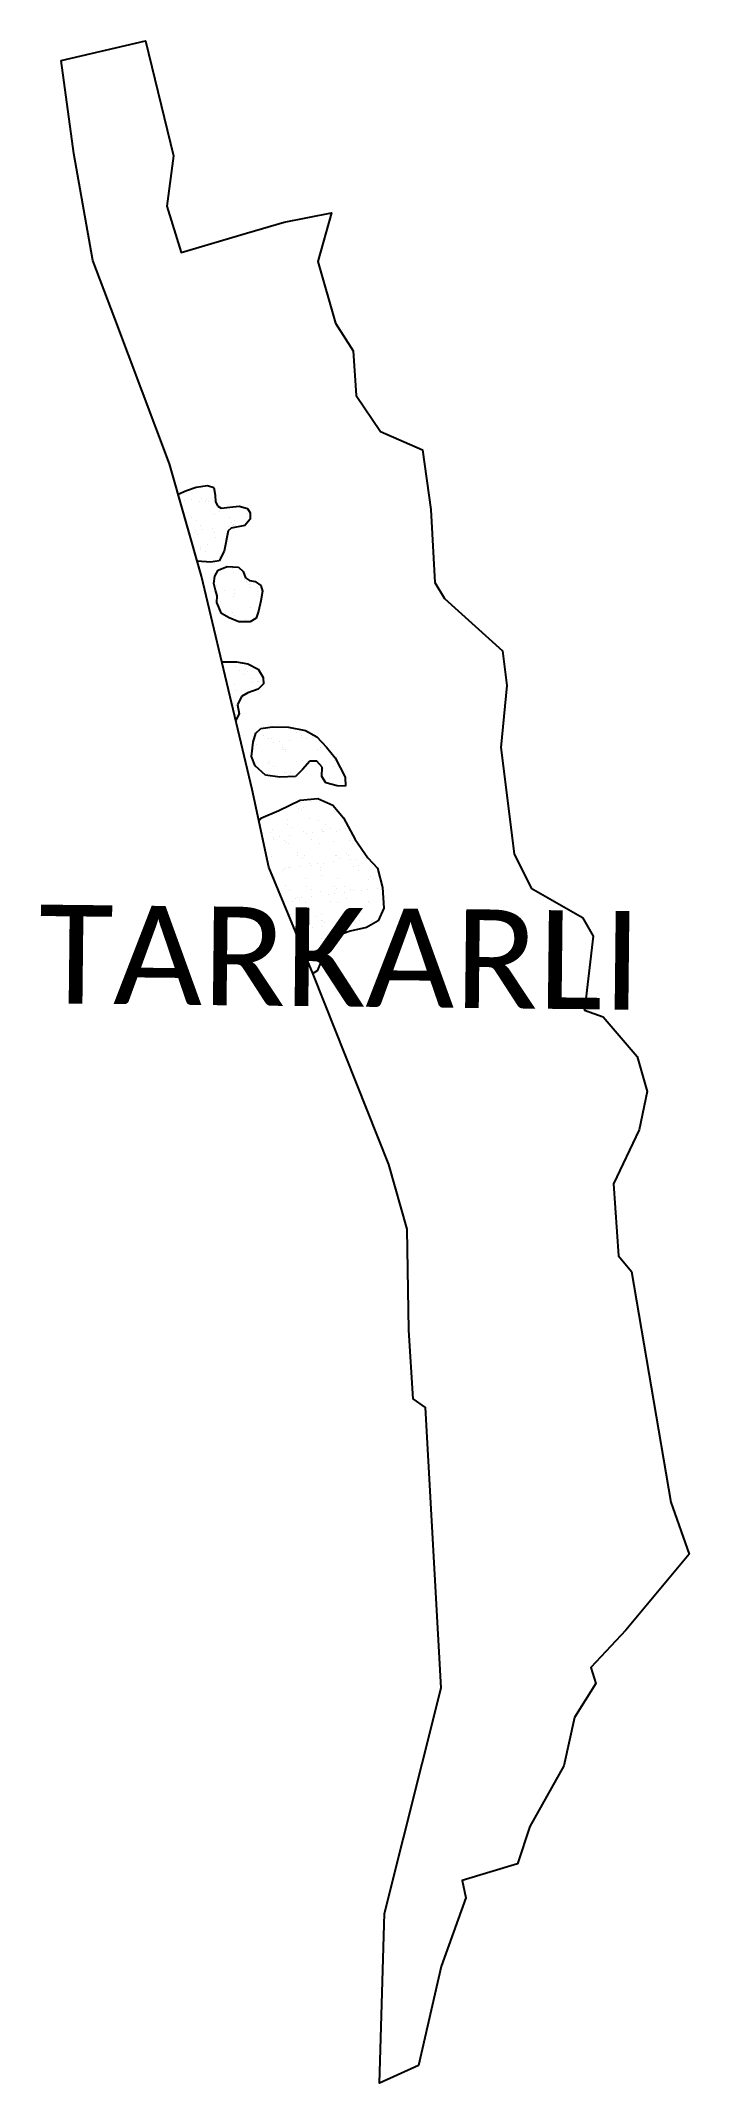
# Model space of a CAD drawing. Header units: metres. Extents: x 337917 to 338976, y 1769624 to 1772960.
import ezdxf

# ---------------------------------------------------------------- set-up
doc = ezdxf.new("R2010")
doc.units = ezdxf.units.M
doc.layers.add('SAND DUNES', color=42, linetype='Continuous')
doc.layers.add('VILLAGE NAME', color=250, linetype='Continuous')

msp = doc.modelspace()

# ---------------------------------------------------------------- linework, layer by layer
at = {"color": 3}
msp.add_lwpolyline([(337949.9, 1772927.9), (338087.4, 1772959.8), (338133.1, 1772771.8), (338122.5, 1772689.8), (338145.9, 1772614), (338252.5, 1772645.6), (338314.1, 1772663.9), (338391.5, 1772678.9), (338369, 1772599.5), (338397.9, 1772498.8), (338426.8, 1772453.7), (338432, 1772380.7), (338471.5, 1772321.7), (338539.9, 1772291.6), (338553.9, 1772194.5), (338560.4, 1772075.3), (338576, 1772048.8), (338670.8, 1771963.7), (338678.1, 1771907), (338668.3, 1771805.6), (338690.1, 1771632.1), (338717.5, 1771575.9), (338801.4, 1771527.8), (338818.8, 1771497.7), (338804.9, 1771376.5), (338835.2, 1771366), (338890.7, 1771300.8), (338907.2, 1771243.8), (338894.2, 1771181.4), (338852.4, 1771092.8), (338860.3, 1770975.5), (338881.8, 1770950), (338946.1, 1770573), (338975.9, 1770488), (338872.3, 1770363.8), (338815, 1770303.1), (338823.2, 1770277.1), (338788.5, 1770221.3), (338771.3, 1770142.5), (338715.6, 1770043.2), (338695.3, 1769982.5), (338605.2, 1769955.4), (338610.7, 1769927.1), (338570.9, 1769814.8), (338533.5, 1769652.8), (338469.8, 1769624.2), (338478.3, 1769901.1), (338570.6, 1770270), (338545.2, 1770727.5), (338525.1, 1770742.1), (338517.8, 1770854.1), (338515.1, 1771019), (338485.4, 1771124.4), (338361.7, 1771435.4), (338288.9, 1771610.4), (338262.1, 1771737), (338178.9, 1772085.6), (338127, 1772268.9), (338037.3, 1772506.4), (338001.6, 1772600.9), (337970.6, 1772775.6), (337949.9, 1772927.9)], dxfattribs=at)
at = {"layer": 'SAND DUNES'}
for p, q in [((338141.1, 1772219.4), (338154.3, 1772225.2)), ((338154.3, 1772225.2), (338170.1, 1772231)), ((338170.1, 1772231), (338189, 1772233.4)), ((338189, 1772233.4), (338199, 1772230.3)), ((338199, 1772230.3), (338201.6, 1772217.5)), ((338201.6, 1772217.5), (338202, 1772206.6)), ((338202, 1772206.6), (338205.5, 1772199.8)), ((338205.5, 1772199.8), (338211.4, 1772196.5)), ((338211.4, 1772196.5), (338225.2, 1772198.2)), ((338225.2, 1772198.2), (338240.4, 1772200)), ((338240.4, 1772200), (338254.1, 1772195.9)), ((338254.1, 1772195.9), (338258.8, 1772188.7)), ((338258.8, 1772188.7), (338258.7, 1772178.5)), ((338222.4, 1772159.3), (338216.1, 1772126.3)), ((338227.4, 1772164), (338222.4, 1772159.3)), ((338249.9, 1772168.3), (338227.4, 1772164)), ((338258.7, 1772178.5), (338249.9, 1772168.3)), ((338216.1, 1772126.3), (338208.2, 1772110.7)), ((338193.8, 1772108.6), (338172, 1772110.1)), ((338208.2, 1772110.7), (338193.8, 1772108.6)), ((338199, 1772073.7), (338200.6, 1772085.7)), ((338200.6, 1772085.7), (338206.2, 1772095.4)), ((338206.2, 1772095.4), (338220.8, 1772101.5)), ((338220.8, 1772101.5), (338239.3, 1772099.9)), ((338239.3, 1772099.9), (338247, 1772093.3)), ((338247, 1772093.3), (338251, 1772083)), ((338201.7, 1772062.6), (338199, 1772073.7)), ((338204.9, 1772053.3), (338201.7, 1772062.6)), ((338204.3, 1772042.3), (338204.9, 1772053.3)), ((338251, 1772083), (338257.4, 1772078.4)), ((338257.4, 1772078.4), (338266.7, 1772076.6)), ((338266.7, 1772076.6), (338276.2, 1772070.3)), ((338276.2, 1772070.3), (338278.6, 1772060.8)), ((338278.6, 1772060.8), (338276.2, 1772045)), ((338211.9, 1772024.7), (338204.3, 1772042.3)), ((338224.4, 1772017.4), (338211.9, 1772024.7)), ((338272.1, 1772028.3), (338268.5, 1772016.8)), ((338276.2, 1772045), (338272.1, 1772028.3)), ((338240.1, 1772011), (338224.4, 1772017.4)), ((338258.6, 1772011.1), (338240.1, 1772011)), ((338268.5, 1772016.8), (338258.6, 1772011.1)), ((338212.3, 1771945.7), (338236.5, 1771945.5)), ((338236.5, 1771945.5), (338254.6, 1771942.1)), ((338254.6, 1771942.1), (338271.4, 1771933.7)), ((338271.4, 1771933.7), (338279.6, 1771919.8)), ((338279.6, 1771919.8), (338280.3, 1771909.4)), ((338244.4, 1771888.9), (338237.7, 1771875.3)), ((338254.8, 1771894.8), (338244.4, 1771888.9)), ((338271.7, 1771901), (338254.8, 1771894.8)), ((338280.3, 1771909.4), (338271.7, 1771901)), ((338240.6, 1771860.7), (338235.1, 1771850.2)), ((338237.7, 1771875.3), (338240.6, 1771860.7)), ((338263.6, 1771814.5), (338267.7, 1771829.1)), ((338267.7, 1771829.1), (338276.1, 1771836.7)), ((338276.1, 1771836.7), (338295.1, 1771839.5)), ((338295.1, 1771839.5), (338321.2, 1771839.1)), ((338321.2, 1771839.1), (338349.2, 1771833.3)), ((338349.2, 1771833.3), (338367.3, 1771823.3)), ((338367.3, 1771823.3), (338383.4, 1771806)), ((338260.8, 1771791), (338263.6, 1771814.5)), ((338266.5, 1771775.8), (338260.8, 1771791)), ((338383.4, 1771806), (338397.6, 1771788.7)), ((338397.6, 1771788.7), (338413.8, 1771757.1)), ((338283.9, 1771760.7), (338266.5, 1771775.8)), ((338307.1, 1771757), (338283.9, 1771760.7)), ((338332.7, 1771758.5), (338307.1, 1771757)), ((338344.1, 1771769.6), (338332.7, 1771758.5)), ((338355.9, 1771783.4), (338344.1, 1771769.6)), ((338367.5, 1771783.3), (338355.9, 1771783.4)), ((338376.3, 1771773.6), (338367.5, 1771783.3)), ((338375.7, 1771758.4), (338376.3, 1771773.6)), ((338382.4, 1771748), (338375.7, 1771758.4)), ((338413.8, 1771757.1), (338414.5, 1771742.5)), ((338305.5, 1771702.9), (338340.5, 1771719.7)), ((338340.5, 1771719.7), (338369.1, 1771722.3)), ((338369.1, 1771722.3), (338393.6, 1771711.2)), ((338400.6, 1771743.1), (338382.4, 1771748)), ((338414.5, 1771742.5), (338400.6, 1771743.1)), ((338272.9, 1771686), (338275.8, 1771690.2)), ((338275.8, 1771690.2), (338305.5, 1771702.9)), ((338393.6, 1771711.2), (338411, 1771690.8)), ((338411, 1771690.8), (338430.3, 1771655.5)), ((338430.3, 1771655.5), (338450.9, 1771625.6)), ((338450.9, 1771625.6), (338466.5, 1771608.7)), ((338466.5, 1771608.7), (338474.9, 1771576.8)), ((338474.9, 1771576.8), (338477.1, 1771543)), ((338467.8, 1771522.3), (338448.4, 1771511.5)), ((338477.1, 1771543), (338467.8, 1771522.3)), ((338401.6, 1771498.7), (338382.8, 1771476.7)), ((338421.7, 1771505.9), (338401.6, 1771498.7)), ((338448.4, 1771511.5), (338421.7, 1771505.9)), ((338374.3, 1771455.2), (338367.8, 1771441)), ((338382.8, 1771476.7), (338374.3, 1771455.2)), ((338367.8, 1771441), (338361.2, 1771436.7))]:
    msp.add_line(p, q, dxfattribs=at)
at = {"layer": 'SAND DUNES', "linetype": 'Continuous'}
for p, q in [((338167.9, 1772229.6), (338167.9, 1772229.6)), ((338200, 1772225.2), (338200, 1772225.2)), ((338151.9, 1772209.5), (338151.9, 1772209.5)), ((338162.3, 1772210.8), (338162.3, 1772210.8)), ((338175.7, 1772206.9), (338175.7, 1772206.9)), ((338178.6, 1772212.8), (338178.6, 1772212.8)), ((338185, 1772207), (338185, 1772207)), ((338187.7, 1772211.2), (338187.7, 1772211.2)), ((338191.3, 1772207.8), (338191.3, 1772207.8)), ((338201, 1772186.7), (338201, 1772186.7)), ((338208.6, 1772191.7), (338208.6, 1772191.7)), ((338255, 1772188.2), (338255, 1772188.2)), ((338162.2, 1772181.9), (338162.2, 1772181.9)), ((338168.1, 1772156.2), (338168.1, 1772156.2)), ((338169.9, 1772160), (338169.9, 1772160)), ((338170.6, 1772176.4), (338170.6, 1772176.4)), ((338171.8, 1772152.8), (338171.8, 1772152.8)), ((338176.7, 1772168.4), (338176.7, 1772168.4)), ((338180.4, 1772161.3), (338180.4, 1772161.3)), ((338196.6, 1772163.3), (338196.6, 1772163.3)), ((338200.8, 1772156.8), (338200.8, 1772156.8)), ((338223.8, 1772166.7), (338223.8, 1772166.7)), ((338224.5, 1772181.5), (338224.5, 1772181.5)), ((338228.4, 1772173.3), (338228.4, 1772173.3)), ((338229, 1772168.6), (338229, 1772168.6)), ((338232, 1772169.9), (338232, 1772169.9)), ((338232.9, 1772176), (338232.9, 1772176)), ((338234.3, 1772168), (338234.3, 1772168)), ((338250.5, 1772170), (338250.5, 1772170)), ((338177.6, 1772129.8), (338177.6, 1772129.8)), ((338177.9, 1772131.7), (338177.9, 1772131.7)), ((338186.3, 1772126.2), (338186.3, 1772126.2)), ((338189, 1772136.7), (338189, 1772136.7)), ((338201.9, 1772148.1), (338201.9, 1772148.1)), ((338208.8, 1772118.3), (338208.8, 1772118.3)), ((338188, 1772110.5), (338188, 1772110.5)), ((338198.4, 1772111.8), (338198.4, 1772111.8)), ((338229.7, 1772098.8), (338229.7, 1772098.8)), ((338230.9, 1772091.5), (338230.9, 1772091.5)), ((338202.1, 1772076), (338202.1, 1772076)), ((338203.8, 1772071), (338203.8, 1772071)), ((338206, 1772061), (338206, 1772061)), ((338216.4, 1772062.3), (338216.4, 1772062.3)), ((338231.9, 1772053), (338231.9, 1772053)), ((338232.3, 1772056.4), (338232.3, 1772056.4)), ((338232.7, 1772064.3), (338232.7, 1772064.3)), ((338249.5, 1772080.4), (338249.5, 1772080.4)), ((338253.1, 1772077), (338253.1, 1772077)), ((338257.8, 1772072.5), (338257.8, 1772072.5)), ((338259.9, 1772067.7), (338259.9, 1772067.7)), ((338264.4, 1772075.6), (338264.4, 1772075.6)), ((338270.3, 1772069), (338270.3, 1772069)), ((338270.4, 1772060.9), (338270.4, 1772060.9)), ((338209.4, 1772031.2), (338209.4, 1772031.2)), ((338210.1, 1772043.9), (338210.1, 1772043.9)), ((338217.8, 1772025.8), (338217.8, 1772025.8)), ((338229.9, 1772025.5), (338229.9, 1772025.5)), ((338233.6, 1772022), (338233.6, 1772022)), ((338258.8, 1772034), (338258.8, 1772034)), ((338271.7, 1772030.8), (338271.7, 1772030.8)), ((338232.8, 1772014.4), (338232.8, 1772014.4)), ((338250.7, 1772014.8), (338250.7, 1772014.8)), ((338234.7, 1771937.3), (338234.7, 1771937.3)), ((338240.9, 1771930.8), (338240.9, 1771930.8)), ((338249.3, 1771925.4), (338249.3, 1771925.4)), ((338251, 1771932.6), (338251, 1771932.6)), ((338254.7, 1771929.2), (338254.7, 1771929.2)), ((338261.6, 1771918.4), (338261.6, 1771918.4)), ((338232.9, 1771909.2), (338232.9, 1771909.2)), ((338235.7, 1771898.8), (338235.7, 1771898.8)), ((338260.1, 1771912.5), (338260.1, 1771912.5)), ((338270.5, 1771913.8), (338270.5, 1771913.8)), ((338271.9, 1771913.1), (338271.9, 1771913.1)), ((338231.4, 1771877.6), (338231.4, 1771877.6)), ((338234.7, 1771857.7), (338234.7, 1771857.7)), ((338235.1, 1771874.2), (338235.1, 1771874.2)), ((338236.6, 1771860.2), (338236.6, 1771860.2)), ((338272.4, 1771830.4), (338272.4, 1771830.4)), ((338280.8, 1771824.9), (338280.8, 1771824.9)), ((338288.7, 1771821), (338288.7, 1771821)), ((338293, 1771820.3), (338293, 1771820.3)), ((338334.7, 1771830), (338334.7, 1771830)), ((338342.7, 1771822.5), (338342.7, 1771822.5)), ((338343.1, 1771824.5), (338343.1, 1771824.5)), ((338350.1, 1771820.2), (338350.1, 1771820.2)), ((338360.5, 1771821.4), (338360.5, 1771821.4)), ((338264.4, 1771802.7), (338264.4, 1771802.7)), ((338269, 1771810.2), (338269, 1771810.2)), ((338296.2, 1771813.5), (338296.2, 1771813.5)), ((338306.6, 1771814.8), (338306.6, 1771814.8)), ((338311, 1771805.3), (338311, 1771805.3)), ((338312.8, 1771801.9), (338312.8, 1771801.9)), ((338316.4, 1771798.4), (338316.4, 1771798.4)), ((338316.8, 1771803), (338316.8, 1771803)), ((338322.9, 1771816.8), (338322.9, 1771816.8)), ((338368, 1771802.3), (338368, 1771802.3)), ((338373.3, 1771805), (338373.3, 1771805)), ((338287, 1771760.7), (338287, 1771760.7)), ((338288.1, 1771780.2), (338288.1, 1771780.2)), ((338289.7, 1771782.5), (338289.7, 1771782.5)), ((338296.5, 1771774.7), (338296.5, 1771774.7)), ((338314.2, 1771764), (338314.2, 1771764)), ((338317.7, 1771764.4), (338317.7, 1771764.4)), ((338324.7, 1771765.3), (338324.7, 1771765.3)), ((338333.7, 1771782.4), (338333.7, 1771782.4)), ((338340.9, 1771767.3), (338340.9, 1771767.3)), ((338343.7, 1771784), (338343.7, 1771784)), ((338350.4, 1771779.8), (338350.4, 1771779.8)), ((338378.5, 1771771.9), (338378.5, 1771771.9)), ((338389, 1771754.7), (338389, 1771754.7)), ((338394.8, 1771774), (338394.8, 1771774)), ((338396, 1771784.2), (338396, 1771784.2)), ((338359, 1771717.8), (338359, 1771717.8)), ((338397, 1771745.7), (338397, 1771745.7)), ((338277.3, 1771688.5), (338277.3, 1771688.5)), ((338319.6, 1771687.3), (338319.6, 1771687.3)), ((338332.3, 1771714.5), (338332.3, 1771714.5)), ((338333.9, 1771709), (338333.9, 1771709)), ((338337.6, 1771705.6), (338337.6, 1771705.6)), ((338342.5, 1771704.9), (338342.5, 1771704.9)), ((338342.7, 1771715.8), (338342.7, 1771715.8)), ((338345.6, 1771706.9), (338345.6, 1771706.9)), ((338354.8, 1771689.5), (338354.8, 1771689.5)), ((338370.8, 1771686.7), (338370.8, 1771686.7)), ((338292.5, 1771666.8), (338292.5, 1771666.8)), ((338294.6, 1771672.4), (338294.6, 1771672.4)), ((338295.9, 1771655.1), (338295.9, 1771655.1)), ((338296.4, 1771658.4), (338296.4, 1771658.4)), ((338306.8, 1771659.6), (338306.8, 1771659.6)), ((338314.3, 1771654), (338314.3, 1771654)), ((338319.6, 1771679.7), (338319.6, 1771679.7)), ((338323.1, 1771661.6), (338323.1, 1771661.6)), ((338328, 1771674.3), (338328, 1771674.3)), ((338346.5, 1771668.4), (338346.5, 1771668.4)), ((338350.3, 1771665), (338350.3, 1771665)), ((338358.2, 1771654.7), (338358.2, 1771654.7)), ((338360.7, 1771666.3), (338360.7, 1771666.3)), ((338374.6, 1771671.1), (338374.6, 1771671.1)), ((338377, 1771668.3), (338377, 1771668.3)), ((338378.2, 1771667.7), (338378.2, 1771667.7)), ((338381.9, 1771679.3), (338381.9, 1771679.3)), ((338390.3, 1771673.9), (338390.3, 1771673.9)), ((338395.5, 1771651.6), (338395.5, 1771651.6)), ((338398.9, 1771668.6), (338398.9, 1771668.6)), ((338404.2, 1771671.6), (338404.2, 1771671.6)), ((338414.6, 1771672.9), (338414.6, 1771672.9)), ((338420.5, 1771654.3), (338420.5, 1771654.3)), ((338293.4, 1771628.3), (338293.4, 1771628.3)), ((338318, 1771650.6), (338318, 1771650.6)), ((338320.6, 1771648.8), (338320.6, 1771648.8)), ((338335.2, 1771634.5), (338335.2, 1771634.5)), ((338335.4, 1771629.5), (338335.4, 1771629.5)), ((338343.8, 1771624.1), (338343.8, 1771624.1)), ((338347.5, 1771629.8), (338347.5, 1771629.8)), ((338371.7, 1771648.1), (338371.7, 1771648.1)), ((338395, 1771618.8), (338395, 1771618.8)), ((338397.7, 1771629.1), (338397.7, 1771629.1)), ((338399.8, 1771630), (338399.8, 1771630)), ((338406, 1771623.7), (338406, 1771623.7)), ((338415.3, 1771633.2), (338415.3, 1771633.2)), ((338418.9, 1771629.8), (338418.9, 1771629.8)), ((338422.2, 1771622.1), (338422.2, 1771622.1)), ((338425.8, 1771649.6), (338425.8, 1771649.6)), ((338432.7, 1771623.4), (338432.7, 1771623.4)), ((338448.9, 1771625.4), (338448.9, 1771625.4)), ((338294.7, 1771599.1), (338294.7, 1771599.1)), ((338298.4, 1771595.7), (338298.4, 1771595.7)), ((338311.7, 1771604.9), (338311.7, 1771604.9)), ((338314.4, 1771608.8), (338314.4, 1771608.8)), ((338321.5, 1771610.2), (338321.5, 1771610.2)), ((338324.9, 1771610.1), (338324.9, 1771610.1)), ((338341.1, 1771612.1), (338341.1, 1771612.1)), ((338348.4, 1771591.3), (338348.4, 1771591.3)), ((338355, 1771616.1), (338355, 1771616.1)), ((338358.7, 1771612.7), (338358.7, 1771612.7)), ((338368.3, 1771615.5), (338368.3, 1771615.5)), ((338372.7, 1771609.6), (338372.7, 1771609.6)), ((338374, 1771604.5), (338374, 1771604.5)), ((338375.9, 1771596.7), (338375.9, 1771596.7)), ((338378.8, 1771616.8), (338378.8, 1771616.8)), ((338400.8, 1771591.5), (338400.8, 1771591.5)), ((338426.7, 1771611.1), (338426.7, 1771611.1)), ((338436.2, 1771613.7), (338436.2, 1771613.7)), ((338436.2, 1771604.1), (338436.2, 1771604.1)), ((338451.9, 1771590.8), (338451.9, 1771590.8)), ((338455.9, 1771595.3), (338455.9, 1771595.3)), ((338459.6, 1771591.9), (338459.6, 1771591.9)), ((338315.7, 1771579.6), (338315.7, 1771579.6)), ((338322.5, 1771571.7), (338322.5, 1771571.7)), ((338327.4, 1771554.7), (338327.4, 1771554.7)), ((338332.5, 1771559.3), (338332.5, 1771559.3)), ((338335.4, 1771561.2), (338335.4, 1771561.2)), ((338339.1, 1771557.8), (338339.1, 1771557.8)), ((338342.9, 1771560.6), (338342.9, 1771560.6)), ((338349.4, 1771552.7), (338349.4, 1771552.7)), ((338351.1, 1771579.3), (338351.1, 1771579.3)), ((338359.2, 1771562.6), (338359.2, 1771562.6)), ((338359.5, 1771573.9), (338359.5, 1771573.9)), ((338373.6, 1771571), (338373.6, 1771571)), ((338386.4, 1771566), (338386.4, 1771566)), ((338389.7, 1771554.3), (338389.7, 1771554.3)), ((338395.7, 1771578.2), (338395.7, 1771578.2)), ((338396.8, 1771567.3), (338396.8, 1771567.3)), ((338399.3, 1771574.8), (338399.3, 1771574.8)), ((338401.7, 1771553), (338401.7, 1771553)), ((338413.1, 1771569.3), (338413.1, 1771569.3)), ((338413.4, 1771578.9), (338413.4, 1771578.9)), ((338416.6, 1771558.8), (338416.6, 1771558.8)), ((338421.8, 1771573.5), (338421.8, 1771573.5)), ((338427.7, 1771572.5), (338427.7, 1771572.5)), ((338440.3, 1771572.6), (338440.3, 1771572.6)), ((338450.7, 1771573.9), (338450.7, 1771573.9)), ((338452, 1771553.9), (338452, 1771553.9)), ((338452.9, 1771552.3), (338452.9, 1771552.3)), ((338467, 1771575.9), (338467, 1771575.9)), ((338323.4, 1771533.1), (338323.4, 1771533.1)), ((338356.3, 1771541.7), (338356.3, 1771541.7)), ((338366.9, 1771529.1), (338366.9, 1771529.1)), ((338374.6, 1771532.5), (338374.6, 1771532.5)), ((338375.2, 1771523.7), (338375.2, 1771523.7)), ((338376.1, 1771523.3), (338376.1, 1771523.3)), ((338379.8, 1771519.9), (338379.8, 1771519.9)), ((338414.8, 1771517.8), (338414.8, 1771517.8)), ((338428.6, 1771534), (338428.6, 1771534)), ((338429.1, 1771528.7), (338429.1, 1771528.7)), ((338431.1, 1771519.8), (338431.1, 1771519.8)), ((338436.4, 1771540.4), (338436.4, 1771540.4)), ((338437.5, 1771523.3), (338437.5, 1771523.3)), ((338440, 1771536.9), (338440, 1771536.9)), ((338457.3, 1771520.9), (338457.3, 1771520.9)), ((338458.3, 1771523.1), (338458.3, 1771523.1)), ((338468.7, 1771524.4), (338468.7, 1771524.4)), ((338343.2, 1771504.5), (338343.2, 1771504.5)), ((338350.3, 1771514.2), (338350.3, 1771514.2)), ((338350.5, 1771509.8), (338350.5, 1771509.8)), ((338360.9, 1771511.1), (338360.9, 1771511.1)), ((338375.5, 1771493.9), (338375.5, 1771493.9)), ((338377.2, 1771513.1), (338377.2, 1771513.1)), ((338397, 1771503.8), (338397, 1771503.8)), ((338402.7, 1771514.4), (338402.7, 1771514.4)), ((338404.4, 1771516.5), (338404.4, 1771516.5)), ((338405.4, 1771504.1), (338405.4, 1771504.1)), ((338351.3, 1771475.6), (338351.3, 1771475.6)), ((338356.5, 1771468.3), (338356.5, 1771468.3)), ((338358.9, 1771454.3), (338358.9, 1771454.3)), ((338360.2, 1771464.9), (338360.2, 1771464.9)), ((338368.6, 1771460.3), (338368.6, 1771460.3)), ((338382.6, 1771478.9), (338382.6, 1771478.9))]:
    msp.add_line(p, q, dxfattribs=at)

# ---------------------------------------------------------------- texts
at = {"layer": 'VILLAGE NAME', "insert": (337913.8, 1771549.1), "char_height": 161.109, "attachment_point": 1, "rotation": 359.3742}
msp.add_mtext_dynamic_manual_height_columns('{\\fCalibri|b0|i0|c0|p34;TARKARLI}', width=1589.786, gutter_width=805.5, heights=[0], dxfattribs=at)

doc.saveas('drawing.dxf')
